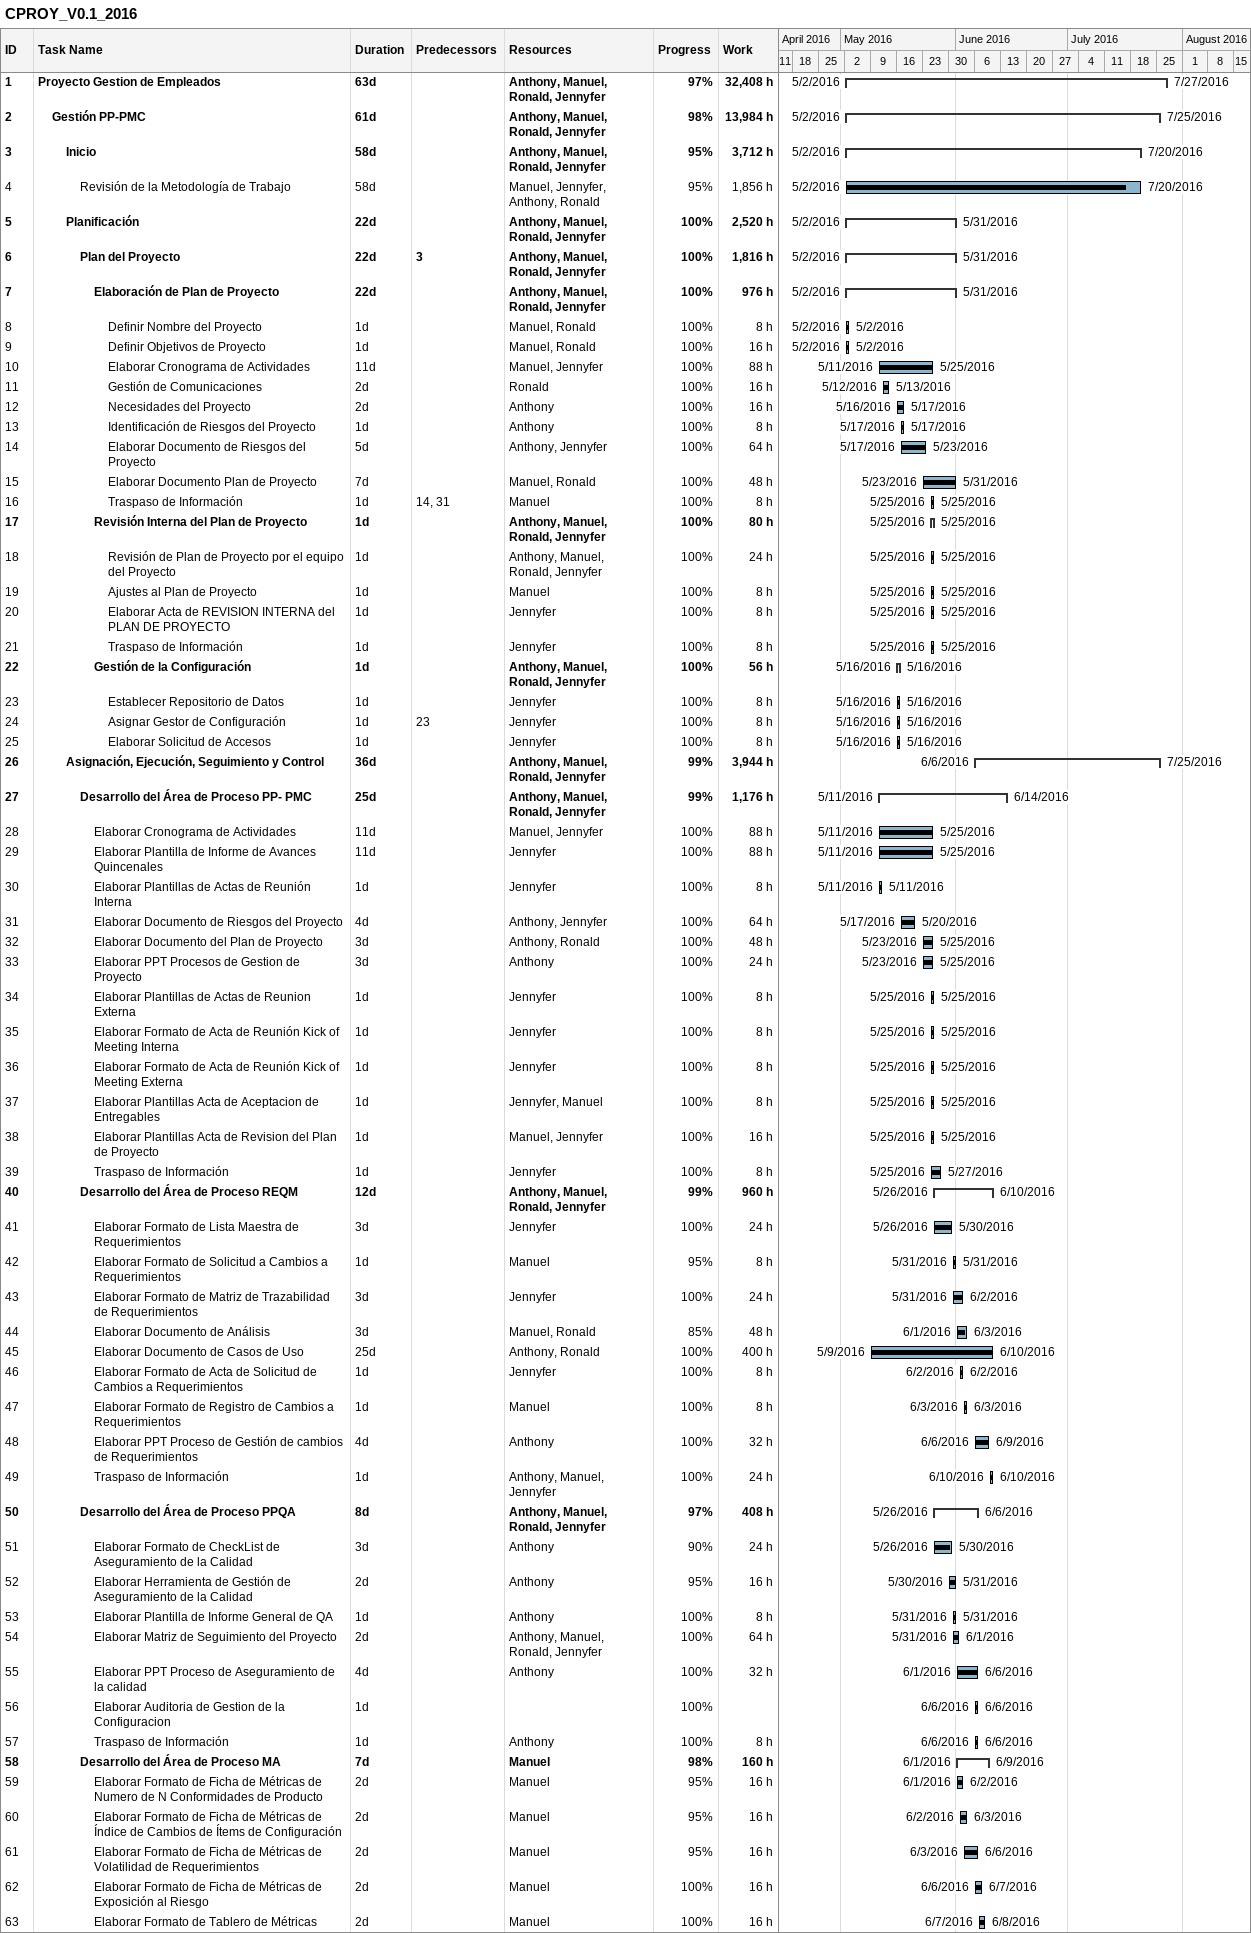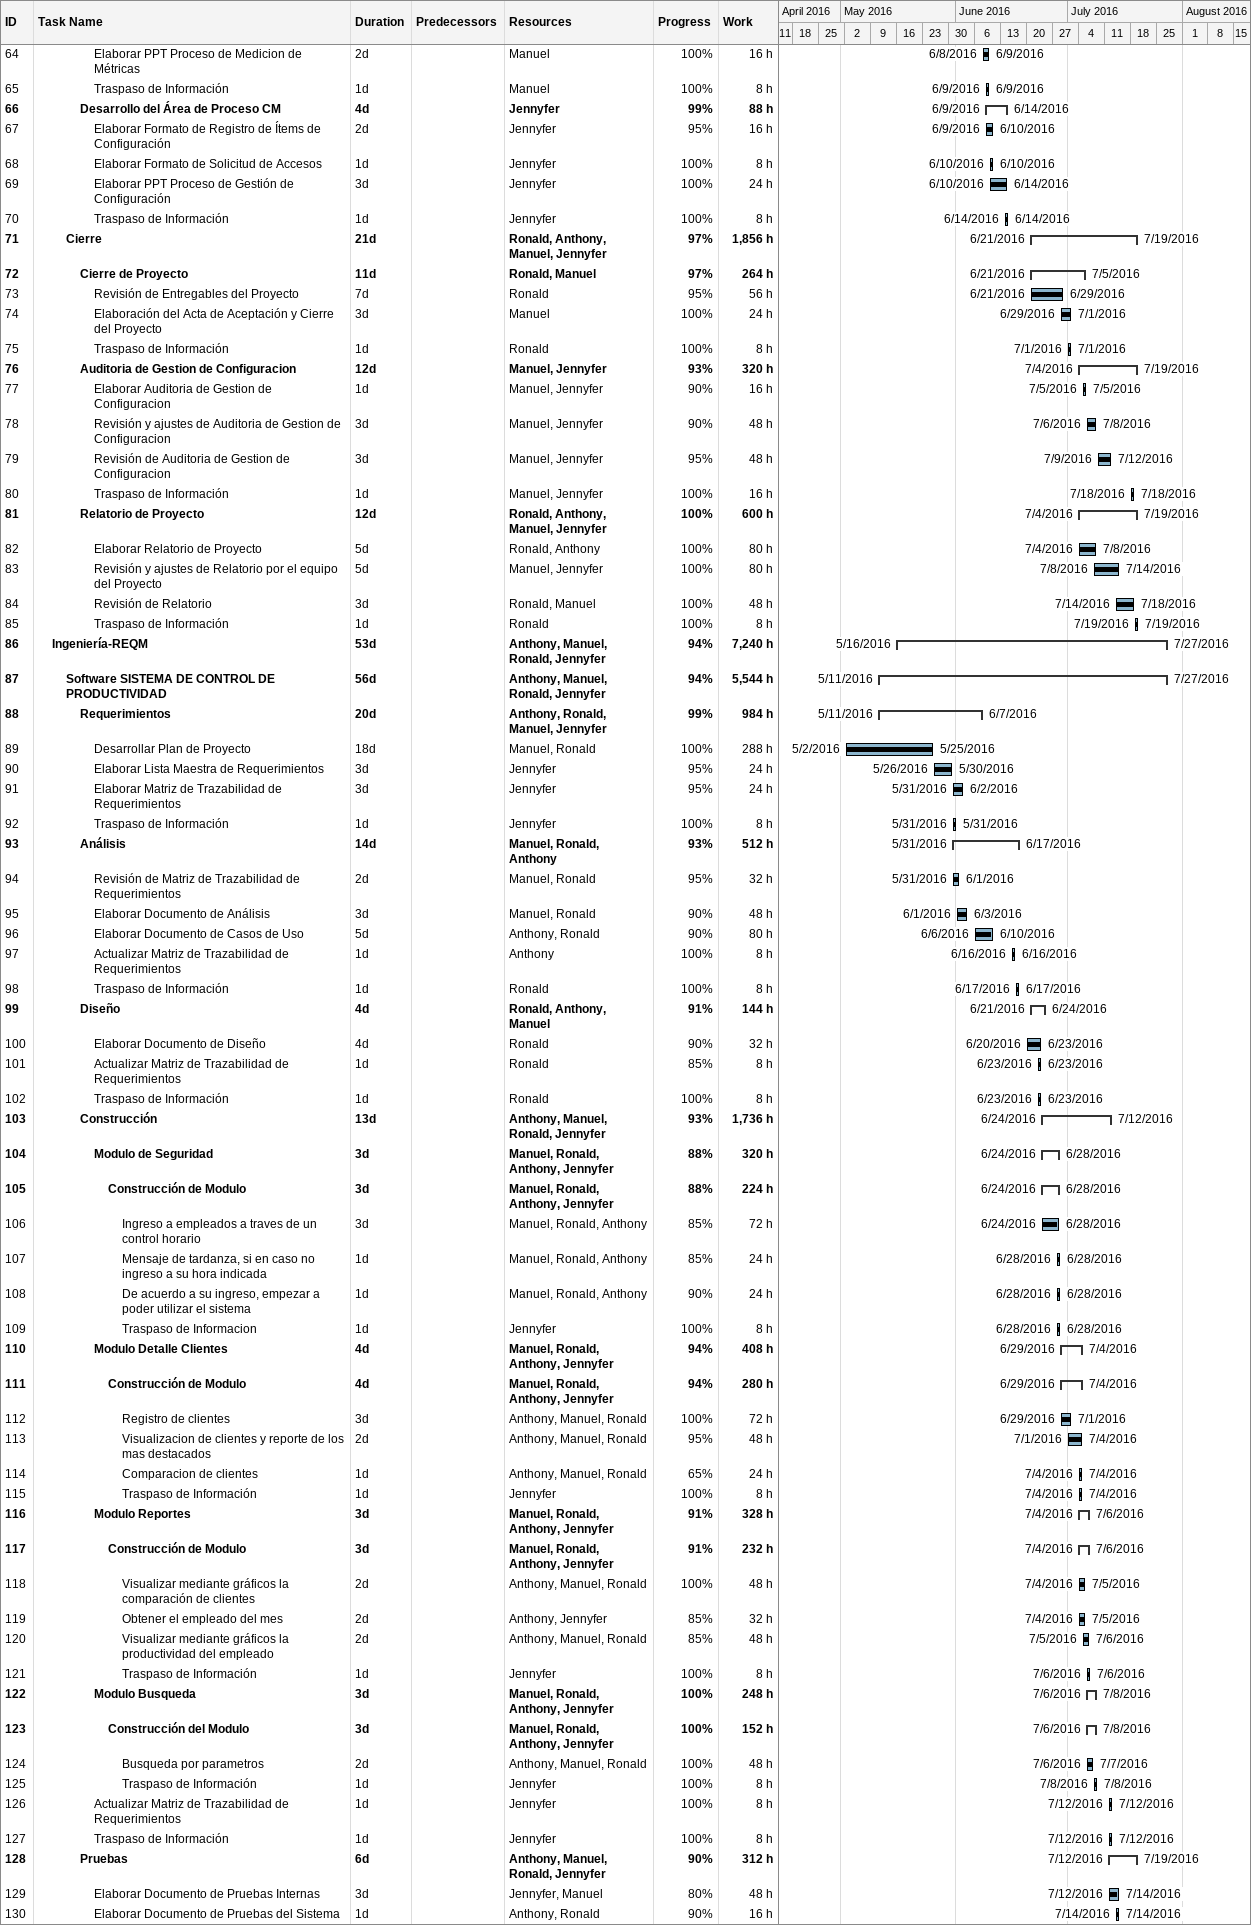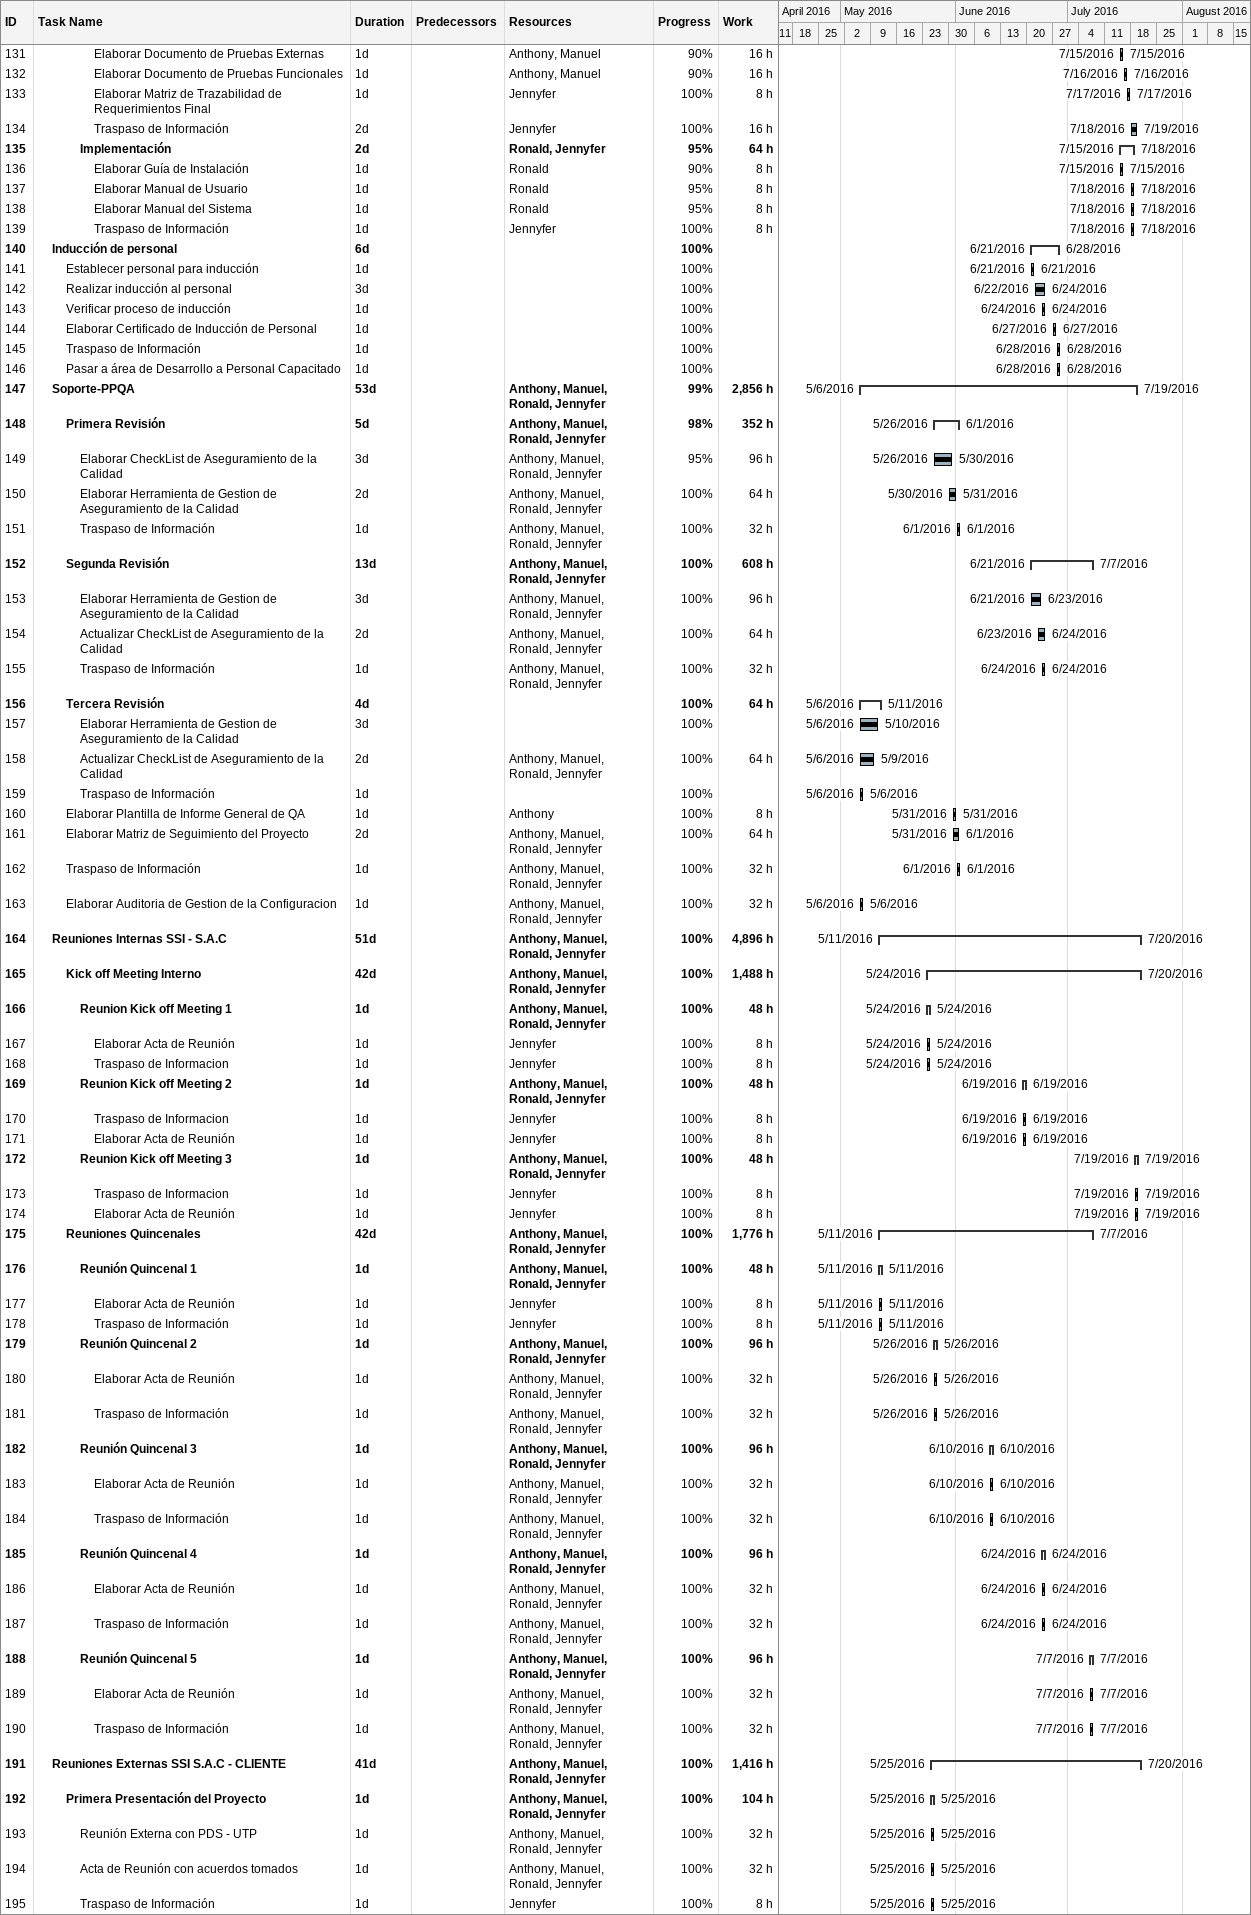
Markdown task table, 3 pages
CPROY_V0.1_2016

| ID | Level | Task | Duration | Start | Finish | Predecessors | Resources | % complete | Work (h) |
|---|---|---|---|---|---|---|---|---|---|
| 1 | 1 | **Proyecto Gestion de Empleados** | 63d | 2016-05-02 | 2016-07-27 |  | Anthony, Manuel, Ronald, Jennyfer | 97 | 32408 |
| 2 | 2 | **Gestión PP-PMC** | 61d | 2016-05-02 | 2016-07-25 |  | Anthony, Manuel, Ronald, Jennyfer | 98 | 13984 |
| 3 | 3 | **Inicio** | 58d | 2016-05-02 | 2016-07-20 |  | Anthony, Manuel, Ronald, Jennyfer | 95 | 3712 |
| 4 | 4 | Revisión de la Metodología de Trabajo | 58d | 2016-05-02 | 2016-07-20 |  | Manuel, Jennyfer, Anthony, Ronald | 95 | 1856 |
| 5 | 3 | **Planificación** | 22d | 2016-05-02 | 2016-05-31 |  | Anthony, Manuel, Ronald, Jennyfer | 100 | 2520 |
| 6 | 4 | **Plan del Proyecto** | 22d | 2016-05-02 | 2016-05-31 | 3 | Anthony, Manuel, Ronald, Jennyfer | 100 | 1816 |
| 7 | 5 | **Elaboración de Plan de Proyecto** | 22d | 2016-05-02 | 2016-05-31 |  | Anthony, Manuel, Ronald, Jennyfer | 100 | 976 |
| 8 | 6 | Definir Nombre del Proyecto | 1d | 2016-05-02 | 2016-05-02 |  | Manuel, Ronald | 100 | 8 |
| 9 | 6 | Definir Objetivos de Proyecto | 1d | 2016-05-02 | 2016-05-02 |  | Manuel, Ronald | 100 | 16 |
| 10 | 6 | Elaborar Cronograma de Actividades | 11d | 2016-05-11 | 2016-05-25 |  | Manuel, Jennyfer | 100 | 88 |
| 11 | 6 | Gestión de Comunicaciones | 2d | 2016-05-12 | 2016-05-13 |  | Ronald | 100 | 16 |
| 12 | 6 | Necesidades del Proyecto | 2d | 2016-05-16 | 2016-05-17 |  | Anthony | 100 | 16 |
| 13 | 6 | Identificación de Riesgos del Proyecto | 1d | 2016-05-17 | 2016-05-17 |  | Anthony | 100 | 8 |
| 14 | 6 | Elaborar Documento de Riesgos del Proyecto | 5d | 2016-05-17 | 2016-05-23 |  | Anthony, Jennyfer | 100 | 64 |
| 15 | 6 | Elaborar Documento Plan de Proyecto | 7d | 2016-05-23 | 2016-05-31 |  | Manuel, Ronald | 100 | 48 |
| 16 | 6 | Traspaso de Información | 1d | 2016-05-25 | 2016-05-25 | 14, 31 | Manuel | 100 | 8 |
| 17 | 5 | **Revisión Interna del Plan de Proyecto** | 1d | 2016-05-25 | 2016-05-25 |  | Anthony, Manuel, Ronald, Jennyfer | 100 | 80 |
| 18 | 6 | Revisión de Plan de Proyecto por el equipo del Proyecto | 1d | 2016-05-25 | 2016-05-25 |  | Anthony, Manuel, Ronald, Jennyfer | 100 | 24 |
| 19 | 6 | Ajustes al Plan de Proyecto | 1d | 2016-05-25 | 2016-05-25 |  | Manuel | 100 | 8 |
| 20 | 6 | Elaborar Acta de REVISION INTERNA del PLAN DE PROYECTO | 1d | 2016-05-25 | 2016-05-25 |  | Jennyfer | 100 | 8 |
| 21 | 6 | Traspaso de Información | 1d | 2016-05-25 | 2016-05-25 |  | Jennyfer | 100 | 8 |
| 22 | 5 | **Gestión de la Configuración** | 1d | 2016-05-16 | 2016-05-16 |  | Anthony, Manuel, Ronald, Jennyfer | 100 | 56 |
| 23 | 6 | Establecer Repositorio de Datos | 1d | 2016-05-16 | 2016-05-16 |  | Jennyfer | 100 | 8 |
| 24 | 6 | Asignar Gestor de Configuración | 1d | 2016-05-16 | 2016-05-16 | 23 | Jennyfer | 100 | 8 |
| 25 | 6 | Elaborar Solicitud de Accesos | 1d | 2016-05-16 | 2016-05-16 |  | Jennyfer | 100 | 8 |
| 26 | 3 | **Asignación, Ejecución, Seguimiento y Control** | 36d | 2016-06-06 | 2016-07-25 |  | Anthony, Manuel, Ronald, Jennyfer | 99 | 3944 |
| 27 | 4 | **Desarrollo del Área de Proceso PP- PMC** | 25d | 2016-05-11 | 2016-06-14 |  | Anthony, Manuel, Ronald, Jennyfer | 99 | 1176 |
| 28 | 5 | Elaborar Cronograma de Actividades | 11d | 2016-05-11 | 2016-05-25 |  | Manuel, Jennyfer | 100 | 88 |
| 29 | 5 | Elaborar Plantilla de Informe de Avances Quincenales | 11d | 2016-05-11 | 2016-05-25 |  | Jennyfer | 100 | 88 |
| 30 | 5 | Elaborar Plantillas de Actas de Reunión Interna | 1d | 2016-05-11 | 2016-05-11 |  | Jennyfer | 100 | 8 |
| 31 | 5 | Elaborar Documento de Riesgos del Proyecto | 4d | 2016-05-17 | 2016-05-20 |  | Anthony, Jennyfer | 100 | 64 |
| 32 | 5 | Elaborar Documento del Plan de Proyecto | 3d | 2016-05-23 | 2016-05-25 |  | Anthony, Ronald | 100 | 48 |
| 33 | 5 | Elaborar PPT Procesos de Gestion de Proyecto | 3d | 2016-05-23 | 2016-05-25 |  | Anthony | 100 | 24 |
| 34 | 5 | Elaborar Plantillas de Actas de Reunion Externa | 1d | 2016-05-25 | 2016-05-25 |  | Jennyfer | 100 | 8 |
| 35 | 5 | Elaborar Formato de Acta de Reunión Kick of Meeting Interna | 1d | 2016-05-25 | 2016-05-25 |  | Jennyfer | 100 | 8 |
| 36 | 5 | Elaborar Formato de Acta de Reunión Kick of Meeting Externa | 1d | 2016-05-25 | 2016-05-25 |  | Jennyfer | 100 | 8 |
| 37 | 5 | Elaborar Plantillas Acta de Aceptacion de Entregables | 1d | 2016-05-25 | 2016-05-25 |  | Jennyfer, Manuel | 100 | 8 |
| 38 | 5 | Elaborar Plantillas Acta de Revision del Plan de Proyecto | 1d | 2016-05-25 | 2016-05-25 |  | Manuel, Jennyfer | 100 | 16 |
| 39 | 5 | Traspaso de Información | 1d | 2016-05-25 | 2016-05-27 |  | Jennyfer | 100 | 8 |
| 40 | 4 | **Desarrollo del Área de Proceso REQM** | 12d | 2016-05-26 | 2016-06-10 |  | Anthony, Manuel, Ronald, Jennyfer | 99 | 960 |
| 41 | 5 | Elaborar Formato de Lista Maestra de Requerimientos | 3d | 2016-05-26 | 2016-05-30 |  | Jennyfer | 100 | 24 |
| 42 | 5 | Elaborar Formato de Solicitud a Cambios a Requerimientos | 1d | 2016-05-31 | 2016-05-31 |  | Manuel | 95 | 8 |
| 43 | 5 | Elaborar Formato de Matriz de Trazabilidad de Requerimientos | 3d | 2016-05-31 | 2016-06-02 |  | Jennyfer | 100 | 24 |
| 44 | 5 | Elaborar Documento de Análisis | 3d | 2016-06-01 | 2016-06-03 |  | Manuel, Ronald | 85 | 48 |
| 45 | 5 | Elaborar Documento de Casos de Uso | 25d | 2016-05-09 | 2016-06-10 |  | Anthony, Ronald | 100 | 400 |
| 46 | 5 | Elaborar Formato de Acta de Solicitud de Cambios a Requerimientos | 1d | 2016-06-02 | 2016-06-02 |  | Jennyfer | 100 | 8 |
| 47 | 5 | Elaborar Formato de Registro de Cambios a Requerimientos | 1d | 2016-06-03 | 2016-06-03 |  | Manuel | 100 | 8 |
| 48 | 5 | Elaborar PPT Proceso de Gestión de cambios de Requerimientos | 4d | 2016-06-06 | 2016-06-09 |  | Anthony | 100 | 32 |
| 49 | 5 | Traspaso de Información | 1d | 2016-06-10 | 2016-06-10 |  | Anthony, Manuel, Jennyfer | 100 | 24 |
| 50 | 4 | **Desarrollo del Área de Proceso PPQA** | 8d | 2016-05-26 | 2016-06-06 |  | Anthony, Manuel, Ronald, Jennyfer | 97 | 408 |
| 51 | 5 | Elaborar Formato de CheckList de Aseguramiento de la Calidad | 3d | 2016-05-26 | 2016-05-30 |  | Anthony | 90 | 24 |
| 52 | 5 | Elaborar Herramienta de Gestión de Aseguramiento de la Calidad | 2d | 2016-05-30 | 2016-05-31 |  | Anthony | 95 | 16 |
| 53 | 5 | Elaborar Plantilla de Informe General de QA | 1d | 2016-05-31 | 2016-05-31 |  | Anthony | 100 | 8 |
| 54 | 5 | Elaborar Matriz de Seguimiento del Proyecto | 2d | 2016-05-31 | 2016-06-01 |  | Anthony, Manuel, Ronald, Jennyfer | 100 | 64 |
| 55 | 5 | Elaborar PPT Proceso de Aseguramiento de la calidad | 4d | 2016-06-01 | 2016-06-06 |  | Anthony | 100 | 32 |
| 56 | 5 | Elaborar Auditoria de Gestion de la Configuracion | 1d | 2016-06-06 | 2016-06-06 |  |  | 100 |  |
| 57 | 5 | Traspaso de Información | 1d | 2016-06-06 | 2016-06-06 |  | Anthony | 100 | 8 |
| 58 | 4 | **Desarrollo del Área de Proceso MA** | 7d | 2016-06-01 | 2016-06-09 |  | Manuel | 98 | 160 |
| 59 | 5 | Elaborar Formato de Ficha de Métricas de Numero de N Conformidades de Producto | 2d | 2016-06-01 | 2016-06-02 |  | Manuel | 95 | 16 |
| 60 | 5 | Elaborar Formato de Ficha de Métricas de Índice de Cambios de Ítems de Configuración | 2d | 2016-06-02 | 2016-06-03 |  | Manuel | 95 | 16 |
| 61 | 5 | Elaborar Formato de Ficha de Métricas de Volatilidad de Requerimientos | 2d | 2016-06-03 | 2016-06-06 |  | Manuel | 95 | 16 |
| 62 | 5 | Elaborar Formato de Ficha de Métricas de Exposición al Riesgo | 2d | 2016-06-06 | 2016-06-07 |  | Manuel | 100 | 16 |
| 63 | 5 | Elaborar Formato de Tablero de Métricas | 2d | 2016-06-07 | 2016-06-08 |  | Manuel | 100 | 16 |
| 64 | 5 | Elaborar PPT Proceso de Medicion de Métricas | 2d | 2016-06-08 | 2016-06-09 |  | Manuel | 100 | 16 |
| 65 | 5 | Traspaso de Información | 1d | 2016-06-09 | 2016-06-09 |  | Manuel | 100 | 8 |
| 66 | 4 | **Desarrollo del Área de Proceso CM** | 4d | 2016-06-09 | 2016-06-14 |  | Jennyfer | 99 | 88 |
| 67 | 5 | Elaborar Formato de Registro de Ítems de Configuración | 2d | 2016-06-09 | 2016-06-10 |  | Jennyfer | 95 | 16 |
| 68 | 5 | Elaborar Formato de Solicitud de Accesos | 1d | 2016-06-10 | 2016-06-10 |  | Jennyfer | 100 | 8 |
| 69 | 5 | Elaborar PPT Proceso de Gestión de Configuración | 3d | 2016-06-10 | 2016-06-14 |  | Jennyfer | 100 | 24 |
| 70 | 5 | Traspaso de Información | 1d | 2016-06-14 | 2016-06-14 |  | Jennyfer | 100 | 8 |
| 71 | 3 | **Cierre** | 21d | 2016-06-21 | 2016-07-19 |  | Ronald, Anthony, Manuel, Jennyfer | 97 | 1856 |
| 72 | 4 | **Cierre de Proyecto** | 11d | 2016-06-21 | 2016-07-05 |  | Ronald, Manuel | 97 | 264 |
| 73 | 5 | Revisión de Entregables del Proyecto | 7d | 2016-06-21 | 2016-06-29 |  | Ronald | 95 | 56 |
| 74 | 5 | Elaboración del Acta de Aceptación y Cierre del Proyecto | 3d | 2016-06-29 | 2016-07-01 |  | Manuel | 100 | 24 |
| 75 | 5 | Traspaso de Información | 1d | 2016-07-01 | 2016-07-01 |  | Ronald | 100 | 8 |
| 76 | 4 | **Auditoria de Gestion de Configuracion** | 12d | 2016-07-04 | 2016-07-19 |  | Manuel, Jennyfer | 93 | 320 |
| 77 | 5 | Elaborar Auditoria de Gestion de Configuracion | 1d | 2016-07-05 | 2016-07-05 |  | Manuel, Jennyfer | 90 | 16 |
| 78 | 5 | Revisión y ajustes de Auditoria de Gestion de Configuracion | 3d | 2016-07-06 | 2016-07-08 |  | Manuel, Jennyfer | 90 | 48 |
| 79 | 5 | Revisión de Auditoria de Gestion de Configuracion | 3d | 2016-07-09 | 2016-07-12 |  | Manuel, Jennyfer | 95 | 48 |
| 80 | 5 | Traspaso de Información | 1d | 2016-07-18 | 2016-07-18 |  | Manuel, Jennyfer | 100 | 16 |
| 81 | 4 | **Relatorio de Proyecto** | 12d | 2016-07-04 | 2016-07-19 |  | Ronald, Anthony, Manuel, Jennyfer | 100 | 600 |
| 82 | 5 | Elaborar Relatorio de Proyecto | 5d | 2016-07-04 | 2016-07-08 |  | Ronald, Anthony | 100 | 80 |
| 83 | 5 | Revisión y ajustes de Relatorio por el equipo del Proyecto | 5d | 2016-07-08 | 2016-07-14 |  | Manuel, Jennyfer | 100 | 80 |
| 84 | 5 | Revisión de Relatorio | 3d | 2016-07-14 | 2016-07-18 |  | Ronald, Manuel | 100 | 48 |
| 85 | 5 | Traspaso de Información | 1d | 2016-07-19 | 2016-07-19 |  | Ronald | 100 | 8 |
| 86 | 2 | **Ingeniería-REQM** | 53d | 2016-05-16 | 2016-07-27 |  | Anthony, Manuel, Ronald, Jennyfer | 94 | 7240 |
| 87 | 3 | **Software SISTEMA DE CONTROL DE PRODUCTIVIDAD** | 56d | 2016-05-11 | 2016-07-27 |  | Anthony, Manuel, Ronald, Jennyfer | 94 | 5544 |
| 88 | 4 | **Requerimientos** | 20d | 2016-05-11 | 2016-06-07 |  | Anthony, Ronald, Manuel, Jennyfer | 99 | 984 |
| 89 | 5 | Desarrollar Plan de Proyecto | 18d | 2016-05-02 | 2016-05-25 |  | Manuel, Ronald | 100 | 288 |
| 90 | 5 | Elaborar Lista Maestra de Requerimientos | 3d | 2016-05-26 | 2016-05-30 |  | Jennyfer | 95 | 24 |
| 91 | 5 | Elaborar Matriz de Trazabilidad de Requerimientos | 3d | 2016-05-31 | 2016-06-02 |  | Jennyfer | 95 | 24 |
| 92 | 5 | Traspaso de Información | 1d | 2016-05-31 | 2016-05-31 |  | Jennyfer | 100 | 8 |
| 93 | 4 | **Análisis** | 14d | 2016-05-31 | 2016-06-17 |  | Manuel, Ronald, Anthony | 93 | 512 |
| 94 | 5 | Revisión de Matriz de Trazabilidad de Requerimientos | 2d | 2016-05-31 | 2016-06-01 |  | Manuel, Ronald | 95 | 32 |
| 95 | 5 | Elaborar Documento de Análisis | 3d | 2016-06-01 | 2016-06-03 |  | Manuel, Ronald | 90 | 48 |
| 96 | 5 | Elaborar Documento de Casos de Uso | 5d | 2016-06-06 | 2016-06-10 |  | Anthony, Ronald | 90 | 80 |
| 97 | 5 | Actualizar Matriz de Trazabilidad de Requerimientos | 1d | 2016-06-16 | 2016-06-16 |  | Anthony | 100 | 8 |
| 98 | 5 | Traspaso de Información | 1d | 2016-06-17 | 2016-06-17 |  | Ronald | 100 | 8 |
| 99 | 4 | **Diseño** | 4d | 2016-06-21 | 2016-06-24 |  | Ronald, Anthony, Manuel | 91 | 144 |
| 100 | 5 | Elaborar Documento de Diseño | 4d | 2016-06-20 | 2016-06-23 |  | Ronald | 90 | 32 |
| 101 | 5 | Actualizar Matriz de Trazabilidad de Requerimientos | 1d | 2016-06-23 | 2016-06-23 |  | Ronald | 85 | 8 |
| 102 | 5 | Traspaso de Información | 1d | 2016-06-23 | 2016-06-23 |  | Ronald | 100 | 8 |
| 103 | 4 | **Construcción** | 13d | 2016-06-24 | 2016-07-12 |  | Anthony, Manuel, Ronald, Jennyfer | 93 | 1736 |
| 104 | 5 | **Modulo de Seguridad** | 3d | 2016-06-24 | 2016-06-28 |  | Manuel, Ronald, Anthony, Jennyfer | 88 | 320 |
| 105 | 6 | **Construcción de Modulo** | 3d | 2016-06-24 | 2016-06-28 |  | Manuel, Ronald, Anthony, Jennyfer | 88 | 224 |
| 106 | 7 | Ingreso a empleados a traves de un control horario | 3d | 2016-06-24 | 2016-06-28 |  | Manuel, Ronald, Anthony | 85 | 72 |
| 107 | 7 | Mensaje de tardanza, si en caso no ingreso a su hora indicada | 1d | 2016-06-28 | 2016-06-28 |  | Manuel, Ronald, Anthony | 85 | 24 |
| 108 | 7 | De acuerdo a su ingreso, empezar a poder utilizar el sistema | 1d | 2016-06-28 | 2016-06-28 |  | Manuel, Ronald, Anthony | 90 | 24 |
| 109 | 7 | Traspaso de Informacion | 1d | 2016-06-28 | 2016-06-28 |  | Jennyfer | 100 | 8 |
| 110 | 5 | **Modulo Detalle Clientes** | 4d | 2016-06-29 | 2016-07-04 |  | Manuel, Ronald, Anthony, Jennyfer | 94 | 408 |
| 111 | 6 | **Construcción de Modulo** | 4d | 2016-06-29 | 2016-07-04 |  | Manuel, Ronald, Anthony, Jennyfer | 94 | 280 |
| 112 | 7 | Registro de clientes | 3d | 2016-06-29 | 2016-07-01 |  | Anthony, Manuel, Ronald | 100 | 72 |
| 113 | 7 | Visualizacion de clientes y reporte de los mas destacados | 2d | 2016-07-01 | 2016-07-04 |  | Anthony, Manuel, Ronald | 95 | 48 |
| 114 | 7 | Comparacion de clientes | 1d | 2016-07-04 | 2016-07-04 |  | Anthony, Manuel, Ronald | 65 | 24 |
| 115 | 7 | Traspaso de Información | 1d | 2016-07-04 | 2016-07-04 |  | Jennyfer | 100 | 8 |
| 116 | 5 | **Modulo Reportes** | 3d | 2016-07-04 | 2016-07-06 |  | Manuel, Ronald, Anthony, Jennyfer | 91 | 328 |
| 117 | 6 | **Construcción de Modulo** | 3d | 2016-07-04 | 2016-07-06 |  | Manuel, Ronald, Anthony, Jennyfer | 91 | 232 |
| 118 | 7 | Visualizar mediante gráficos la comparación de clientes | 2d | 2016-07-04 | 2016-07-05 |  | Anthony, Manuel, Ronald | 100 | 48 |
| 119 | 7 | Obtener el empleado del mes | 2d | 2016-07-04 | 2016-07-05 |  | Anthony, Jennyfer | 85 | 32 |
| 120 | 7 | Visualizar mediante gráficos la productividad del empleado | 2d | 2016-07-05 | 2016-07-06 |  | Anthony, Manuel, Ronald | 85 | 48 |
| 121 | 7 | Traspaso de Información | 1d | 2016-07-06 | 2016-07-06 |  | Jennyfer | 100 | 8 |
| 122 | 5 | **Modulo Busqueda** | 3d | 2016-07-06 | 2016-07-08 |  | Manuel, Ronald, Anthony, Jennyfer | 100 | 248 |
| 123 | 6 | **Construcción del Modulo** | 3d | 2016-07-06 | 2016-07-08 |  | Manuel, Ronald, Anthony, Jennyfer | 100 | 152 |
| 124 | 7 | Busqueda por parametros | 2d | 2016-07-06 | 2016-07-07 |  | Anthony, Manuel, Ronald | 100 | 48 |
| 125 | 7 | Traspaso de Información | 1d | 2016-07-08 | 2016-07-08 |  | Jennyfer | 100 | 8 |
| 126 | 5 | Actualizar Matriz de Trazabilidad de Requerimientos | 1d | 2016-07-12 | 2016-07-12 |  | Jennyfer | 100 | 8 |
| 127 | 5 | Traspaso de Información | 1d | 2016-07-12 | 2016-07-12 |  | Jennyfer | 100 | 8 |
| 128 | 4 | **Pruebas** | 6d | 2016-07-12 | 2016-07-19 |  | Anthony, Manuel, Ronald, Jennyfer | 90 | 312 |
| 129 | 5 | Elaborar Documento de Pruebas Internas | 3d | 2016-07-12 | 2016-07-14 |  | Jennyfer, Manuel | 80 | 48 |
| 130 | 5 | Elaborar Documento de Pruebas del Sistema | 1d | 2016-07-14 | 2016-07-14 |  | Anthony, Ronald | 90 | 16 |
| 131 | 5 | Elaborar Documento de Pruebas Externas | 1d | 2016-07-15 | 2016-07-15 |  | Anthony, Manuel | 90 | 16 |
| 132 | 5 | Elaborar Documento de Pruebas Funcionales | 1d | 2016-07-16 | 2016-07-16 |  | Anthony, Manuel | 90 | 16 |
| 133 | 5 | Elaborar Matriz de Trazabilidad de Requerimientos Final | 1d | 2016-07-17 | 2016-07-17 |  | Jennyfer | 100 | 8 |
| 134 | 5 | Traspaso de Información | 2d | 2016-07-18 | 2016-07-19 |  | Jennyfer | 100 | 16 |
| 135 | 4 | **Implementación** | 2d | 2016-07-15 | 2016-07-18 |  | Ronald, Jennyfer | 95 | 64 |
| 136 | 5 | Elaborar Guía de Instalación | 1d | 2016-07-15 | 2016-07-15 |  | Ronald | 90 | 8 |
| 137 | 5 | Elaborar Manual de Usuario | 1d | 2016-07-18 | 2016-07-18 |  | Ronald | 95 | 8 |
| 138 | 5 | Elaborar Manual del Sistema | 1d | 2016-07-18 | 2016-07-18 |  | Ronald | 95 | 8 |
| 139 | 5 | Traspaso de Información | 1d | 2016-07-18 | 2016-07-18 |  | Jennyfer | 100 | 8 |
| 140 | 2 | **Inducción de personal** | 6d | 2016-06-21 | 2016-06-28 |  |  | 100 |  |
| 141 | 3 | Establecer personal para inducción | 1d | 2016-06-21 | 2016-06-21 |  |  | 100 |  |
| 142 | 3 | Realizar inducción al personal | 3d | 2016-06-22 | 2016-06-24 |  |  | 100 |  |
| 143 | 3 | Verificar proceso de inducción | 1d | 2016-06-24 | 2016-06-24 |  |  | 100 |  |
| 144 | 3 | Elaborar Certificado de Inducción de Personal | 1d | 2016-06-27 | 2016-06-27 |  |  | 100 |  |
| 145 | 3 | Traspaso de Información | 1d | 2016-06-28 | 2016-06-28 |  |  | 100 |  |
| 146 | 3 | Pasar a área de Desarrollo a Personal Capacitado | 1d | 2016-06-28 | 2016-06-28 |  |  | 100 |  |
| 147 | 2 | **Soporte-PPQA** | 53d | 2016-05-06 | 2016-07-19 |  | Anthony, Manuel, Ronald, Jennyfer | 99 | 2856 |
| 148 | 3 | **Primera Revisión** | 5d | 2016-05-26 | 2016-06-01 |  | Anthony, Manuel, Ronald, Jennyfer | 98 | 352 |
| 149 | 4 | Elaborar CheckList de Aseguramiento de la Calidad | 3d | 2016-05-26 | 2016-05-30 |  | Anthony, Manuel, Ronald, Jennyfer | 95 | 96 |
| 150 | 4 | Elaborar Herramienta de Gestion de Aseguramiento de la Calidad | 2d | 2016-05-30 | 2016-05-31 |  | Anthony, Manuel, Ronald, Jennyfer | 100 | 64 |
| 151 | 4 | Traspaso de Información | 1d | 2016-06-01 | 2016-06-01 |  | Anthony, Manuel, Ronald, Jennyfer | 100 | 32 |
| 152 | 3 | **Segunda Revisión** | 13d | 2016-06-21 | 2016-07-07 |  | Anthony, Manuel, Ronald, Jennyfer | 100 | 608 |
| 153 | 4 | Elaborar Herramienta de Gestion de Aseguramiento de la Calidad | 3d | 2016-06-21 | 2016-06-23 |  | Anthony, Manuel, Ronald, Jennyfer | 100 | 96 |
| 154 | 4 | Actualizar CheckList de Aseguramiento de la Calidad | 2d | 2016-06-23 | 2016-06-24 |  | Anthony, Manuel, Ronald, Jennyfer | 100 | 64 |
| 155 | 4 | Traspaso de Información | 1d | 2016-06-24 | 2016-06-24 |  | Anthony, Manuel, Ronald, Jennyfer | 100 | 32 |
| 156 | 3 | **Tercera Revisión** | 4d | 2016-05-06 | 2016-05-11 |  |  | 100 | 64 |
| 157 | 4 | Elaborar Herramienta de Gestion de Aseguramiento de la Calidad | 3d | 2016-05-06 | 2016-05-10 |  |  | 100 |  |
| 158 | 4 | Actualizar CheckList de Aseguramiento de la Calidad | 2d | 2016-05-06 | 2016-05-09 |  | Anthony, Manuel, Ronald, Jennyfer | 100 | 64 |
| 159 | 4 | Traspaso de Información | 1d | 2016-05-06 | 2016-05-06 |  |  | 100 |  |
| 160 | 3 | Elaborar Plantilla de Informe General de QA | 1d | 2016-05-31 | 2016-05-31 |  | Anthony | 100 | 8 |
| 161 | 3 | Elaborar Matriz de Seguimiento del Proyecto | 2d | 2016-05-31 | 2016-06-01 |  | Anthony, Manuel, Ronald, Jennyfer | 100 | 64 |
| 162 | 3 | Traspaso de Información | 1d | 2016-06-01 | 2016-06-01 |  | Anthony, Manuel, Ronald, Jennyfer | 100 | 32 |
| 163 | 3 | Elaborar Auditoria de Gestion de la Configuracion | 1d | 2016-05-06 | 2016-05-06 |  | Anthony, Manuel, Ronald, Jennyfer | 100 | 32 |
| 164 | 2 | **Reuniones Internas SSI - S.A.C** | 51d | 2016-05-11 | 2016-07-20 |  | Anthony, Manuel, Ronald, Jennyfer | 100 | 4896 |
| 165 | 3 | **Kick off Meeting Interno** | 42d | 2016-05-24 | 2016-07-20 |  | Anthony, Manuel, Ronald, Jennyfer | 100 | 1488 |
| 166 | 4 | **Reunion Kick off Meeting 1** | 1d | 2016-05-24 | 2016-05-24 |  | Anthony, Manuel, Ronald, Jennyfer | 100 | 48 |
| 167 | 5 | Elaborar Acta de Reunión | 1d | 2016-05-24 | 2016-05-24 |  | Jennyfer | 100 | 8 |
| 168 | 5 | Traspaso de Informacion | 1d | 2016-05-24 | 2016-05-24 |  | Jennyfer | 100 | 8 |
| 169 | 4 | **Reunion Kick off Meeting 2** | 1d | 2016-06-19 | 2016-06-19 |  | Anthony, Manuel, Ronald, Jennyfer | 100 | 48 |
| 170 | 5 | Traspaso de Informacion | 1d | 2016-06-19 | 2016-06-19 |  | Jennyfer | 100 | 8 |
| 171 | 5 | Elaborar Acta de Reunión | 1d | 2016-06-19 | 2016-06-19 |  | Jennyfer | 100 | 8 |
| 172 | 4 | **Reunion Kick off Meeting 3** | 1d | 2016-07-19 | 2016-07-19 |  | Anthony, Manuel, Ronald, Jennyfer | 100 | 48 |
| 173 | 5 | Traspaso de Informacion | 1d | 2016-07-19 | 2016-07-19 |  | Jennyfer | 100 | 8 |
| 174 | 5 | Elaborar Acta de Reunión | 1d | 2016-07-19 | 2016-07-19 |  | Jennyfer | 100 | 8 |
| 175 | 3 | **Reuniones Quincenales** | 42d | 2016-05-11 | 2016-07-07 |  | Anthony, Manuel, Ronald, Jennyfer | 100 | 1776 |
| 176 | 4 | **Reunión Quincenal 1** | 1d | 2016-05-11 | 2016-05-11 |  | Anthony, Manuel, Ronald, Jennyfer | 100 | 48 |
| 177 | 5 | Elaborar Acta de Reunión | 1d | 2016-05-11 | 2016-05-11 |  | Jennyfer | 100 | 8 |
| 178 | 5 | Traspaso de Información | 1d | 2016-05-11 | 2016-05-11 |  | Jennyfer | 100 | 8 |
| 179 | 4 | **Reunión Quincenal 2** | 1d | 2016-05-26 | 2016-05-26 |  | Anthony, Manuel, Ronald, Jennyfer | 100 | 96 |
| 180 | 5 | Elaborar Acta de Reunión | 1d | 2016-05-26 | 2016-05-26 |  | Anthony, Manuel, Ronald, Jennyfer | 100 | 32 |
| 181 | 5 | Traspaso de Información | 1d | 2016-05-26 | 2016-05-26 |  | Anthony, Manuel, Ronald, Jennyfer | 100 | 32 |
| 182 | 4 | **Reunión Quincenal 3** | 1d | 2016-06-10 | 2016-06-10 |  | Anthony, Manuel, Ronald, Jennyfer | 100 | 96 |
| 183 | 5 | Elaborar Acta de Reunión | 1d | 2016-06-10 | 2016-06-10 |  | Anthony, Manuel, Ronald, Jennyfer | 100 | 32 |
| 184 | 5 | Traspaso de Información | 1d | 2016-06-10 | 2016-06-10 |  | Anthony, Manuel, Ronald, Jennyfer | 100 | 32 |
| 185 | 4 | **Reunión Quincenal 4** | 1d | 2016-06-24 | 2016-06-24 |  | Anthony, Manuel, Ronald, Jennyfer | 100 | 96 |
| 186 | 5 | Elaborar Acta de Reunión | 1d | 2016-06-24 | 2016-06-24 |  | Anthony, Manuel, Ronald, Jennyfer | 100 | 32 |
| 187 | 5 | Traspaso de Información | 1d | 2016-06-24 | 2016-06-24 |  | Anthony, Manuel, Ronald, Jennyfer | 100 | 32 |
| 188 | 4 | **Reunión Quincenal 5** | 1d | 2016-07-07 | 2016-07-07 |  | Anthony, Manuel, Ronald, Jennyfer | 100 | 96 |
| 189 | 5 | Elaborar Acta de Reunión | 1d | 2016-07-07 | 2016-07-07 |  | Anthony, Manuel, Ronald, Jennyfer | 100 | 32 |
| 190 | 5 | Traspaso de Información | 1d | 2016-07-07 | 2016-07-07 |  | Anthony, Manuel, Ronald, Jennyfer | 100 | 32 |
| 191 | 2 | **Reuniones Externas SSI S.A.C - CLIENTE** | 41d | 2016-05-25 | 2016-07-20 |  | Anthony, Manuel, Ronald, Jennyfer | 100 | 1416 |
| 192 | 3 | **Primera Presentación del Proyecto** | 1d | 2016-05-25 | 2016-05-25 |  | Anthony, Manuel, Ronald, Jennyfer | 100 | 104 |
| 193 | 4 | Reunión Externa con PDS - UTP | 1d | 2016-05-25 | 2016-05-25 |  | Anthony, Manuel, Ronald, Jennyfer | 100 | 32 |
| 194 | 4 | Acta de Reunión con acuerdos tomados | 1d | 2016-05-25 | 2016-05-25 |  | Anthony, Manuel, Ronald, Jennyfer | 100 | 32 |
| 195 | 4 | Traspaso de Información | 1d | 2016-05-25 | 2016-05-25 |  | Jennyfer | 100 | 8 |
